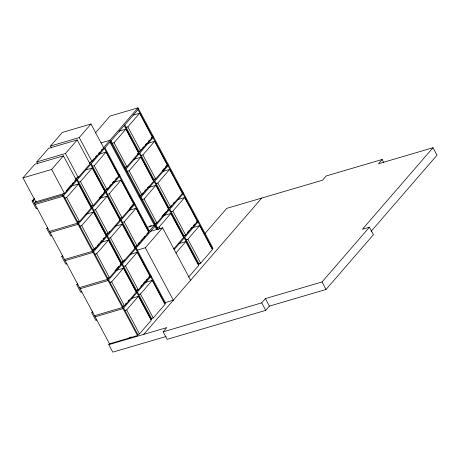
<?xml version="1.0" encoding="UTF-8"?>
<svg xmlns="http://www.w3.org/2000/svg" width="460" height="460" viewBox="0 0 460 460"><rect width="100%" height="100%" fill="white"/><g stroke="black" fill="none" stroke-linecap="round" stroke-linejoin="round"><path stroke-width="0.69" d="M23 177.865L34.759 164.277L63.422 155.848L76.228 179.826L64.469 193.413L35.799 201.842L23 177.865L51.664 169.435L63.422 155.848M37.789 163.835L36.783 161.943L48.541 148.356L77.205 139.926L90.005 163.904L78.246 177.491L75.515 178.296M51.572 147.913L50.56 146.021L62.318 132.434L90.982 124.004L103.787 147.982L92.029 161.569L89.297 162.368M36.783 161.943L65.446 153.513L77.205 139.926M50.56 146.021L79.224 137.592L90.982 124.004M37.116 208.196L36.07 208.506L32.068 201.014L34.414 198.3M32.068 201.014L33.114 200.704L34.523 199.077M36.392 201.158L34.517 203.326L62.479 195.103L63.888 193.476M95.507 132.854L110.032 116.07L138 107.847L213.009 248.331L212.457 248.969L198.053 221.996M66.234 190.768L70.932 185.345M71.869 184.259L73.278 182.631M74.687 181.004L78.441 176.669M89.706 163.651L91.58 161.483M92.517 160.396L94.398 158.228M95.335 157.142L96.744 155.514M98.624 153.347L99.561 152.26M101.436 150.092L102.379 149.011M103.316 147.924L138 107.847M138.598 108.974L63.083 196.23L35.115 204.453M64.618 198.133L66.665 197.535L78.424 183.948L91.229 207.92L79.471 221.507L77.424 222.111M78.401 182.212L80.448 181.614L92.207 168.026L105.006 191.998L93.248 205.585L91.201 206.189M92.178 166.29L94.225 165.692L105.99 152.105L118.789 176.077L107.03 189.664L104.983 190.267M112.021 143.365L114.074 142.761L125.833 129.174L138.632 153.151L126.874 166.738L124.827 167.336M125.804 127.443L127.851 126.839L139.61 113.252L152.415 137.23L140.656 150.817L138.604 151.415M51.819 235.733L50.767 236.037L46.77 228.545L47.708 227.464M78.879 221.588L77.481 223.203L49.519 231.426M90.982 207.604L92.845 205.453M99.36 197.921L102.62 194.16M103.552 193.085L108.203 187.703M109.601 186.093L110.998 184.477M112.395 182.867L113.792 181.251M115.65 179.101L116.581 178.026M118.444 175.875L119.376 174.794M124.89 168.429L126.293 166.802M137.54 153.812L141.289 149.483M142.226 148.396L143.629 146.774M145.038 145.147L146.441 143.526M148.315 141.358L149.253 140.277M151.127 138.109L153.002 135.947M119.974 175.921L78.085 224.325L50.117 232.547M125.488 169.55L153.6 137.069M79.62 226.234L81.667 225.63L93.426 212.043L106.231 236.02L94.472 249.607L92.425 250.205M93.403 210.312L95.45 209.708L107.209 196.121L120.008 220.098L108.249 233.686L106.202 234.284M107.18 194.39L109.233 193.786L120.991 180.199L133.791 204.177L122.032 217.764L119.985 218.362M127.029 171.459L129.076 170.855L140.835 157.268L153.634 181.246L141.875 194.833L139.828 195.437M140.806 155.537L142.853 154.934L154.612 141.346L167.417 165.324L155.658 178.911L153.611 179.515M66.821 263.827L65.768 264.138L61.772 256.645L62.709 255.559M96.209 246.997L92.483 251.298L64.521 259.52M97.14 245.922L99.004 243.765M99.935 242.69L101.792 240.54M103.189 238.93L104.121 237.855M105.984 235.698L107.847 233.548M108.778 232.472L109.71 231.397M119.485 220.104L121.342 217.954M129.726 208.271L134.377 202.894M139.892 196.523L143.169 192.734M144.578 191.113L145.981 189.486M147.384 187.864L148.321 186.777M153.479 180.826L155.353 178.658M162.38 170.539L164.255 168.371M165.192 167.29L168.004 164.042M134.975 204.016L93.087 252.419L65.119 260.642M140.49 197.65L168.602 165.169M94.622 254.328L96.669 253.724L108.428 240.137L121.233 264.115L109.474 277.702L107.427 278.306M108.405 238.406L110.452 237.803L122.21 224.215L135.01 248.193L123.251 261.78L121.204 262.384M122.182 222.485L124.234 221.881L135.993 208.294L148.793 232.271L137.034 245.858L134.987 246.462M142.031 199.554L144.078 198.956L155.836 185.368L168.636 209.34L156.877 222.927L154.83 223.531M155.808 183.632L157.855 183.028L169.613 169.441L182.419 193.418L170.66 207.006L168.613 207.609M81.823 291.922L80.776 292.232L76.774 284.74L77.711 283.653M108.893 277.765L107.49 279.392L79.522 287.615M115 270.716L118.755 266.38M120.158 264.753L124.384 259.871M134.711 247.94L136.585 245.772M137.994 244.145L139.874 241.977M140.812 240.89L142.686 238.723M143.629 237.636L145.038 236.009M146.912 233.841L156.296 222.996M161.92 216.499L166.135 211.629M167.543 210.001L171.758 205.131M173.167 203.51L174.104 202.423M182.068 193.223L183.005 192.136M183.603 193.263L108.088 280.519L80.12 288.742M109.624 282.423L111.671 281.825L123.435 268.237L136.235 292.209L124.476 305.796L122.429 306.4M123.406 266.501L125.453 265.903L137.212 252.316L150.017 276.287L138.253 289.875L136.206 290.478M157.032 227.654L159.079 227.05L170.838 213.463L183.638 237.44L173.69 248.935M170.809 211.732L172.856 211.128L184.615 197.541L197.42 221.513L185.662 235.1L183.615 235.704M137.109 250.171L145.326 247.756L162.598 227.798L190.601 280.243M96.824 320.022L95.778 320.327L91.776 312.834L92.713 311.753M123.895 305.865L122.492 307.493L94.524 315.709M125.298 304.244L126.235 303.157M128.11 300.995L129.047 299.914M136.079 291.789L137.954 289.627M140.76 286.379L142.169 284.752M143.106 283.67L144.98 281.503M145.918 280.422L147.321 278.8M148.73 277.173L150.604 275.011M183.482 237.015L185.357 234.853M187.231 232.685L189.572 229.977M190.509 228.896L191.918 227.274M193.321 225.647L194.73 224.026M196.132 222.398L198.007 220.236M151.202 276.132L123.09 308.614L95.122 316.836M174.242 249.51L198.605 221.358M124.626 310.523L126.672 309.919L138.437 296.332L151.236 320.309L139.478 333.897L137.431 334.495M138.408 294.601L140.455 293.998L152.214 280.41L165.019 304.388L153.255 317.975L151.208 318.573M175.887 253.058L185.84 241.558L198.639 265.535L188.692 277.029M185.811 239.827L187.858 239.223L199.617 225.636L212.422 249.613L200.663 263.2L198.617 263.798M166.043 336.496L112.792 352.153L108.79 344.661L109.733 343.574M204.844 233.674L226.751 208.363L322.535 180.199L326.209 175.956L382.139 159.511L383.807 162.633M33.114 200.704L109.526 343.81L137.494 335.587L138.04 334.949L123.642 307.976M143.75 334.38L261.711 198.082M371.116 231.34L437 155.215L432.998 147.723L362.445 229.247L369.437 227.194L373.434 234.686L326.031 289.461L269.399 306.107L265.725 310.356L167.147 339.336L163.145 331.844L166.819 327.6L108.79 344.661M382.139 159.511L378.465 163.76L432.998 147.723M163.145 331.844L261.723 302.864L265.397 298.615L322.029 281.968L369.437 227.194M133.469 115.057L139.61 113.252M119.008 131.18L125.833 129.174M101.016 142.939L109.888 140.334L157.521 229.54M99.165 154.106L105.99 152.105M147.108 143.554L154.612 141.346M137.902 154.031L139.271 153.629L153.669 180.602M86.066 169.832L92.207 168.026M134.01 159.275L140.835 157.268M71.599 185.955L78.424 183.948M114.166 182.206L120.991 180.199M162.788 171.448L169.613 169.441M100.383 198.128L107.209 196.121M149.011 187.375L155.836 185.368M85.922 214.251L93.426 212.043M46.77 228.545L47.817 228.24M129.168 210.3L135.993 208.294M177.79 199.548L184.615 197.541M115.385 226.222L122.21 224.215M163.329 215.671L170.838 213.463M149.437 226.222L151.484 225.624M146.838 227.464L154.341 225.256L109.934 142.094M101.608 242.144L108.428 240.137M61.772 256.645L62.819 256.335M150.276 231.42L162.598 227.798M192.797 227.642L199.617 225.636M130.387 254.322L137.212 252.316M179.015 243.564L185.84 241.558M115.926 270.445L123.435 268.237M76.774 284.74L77.82 284.43M145.389 282.417L152.214 280.41M131.612 298.339L138.437 296.332M91.776 312.834L92.822 312.53M165.117 302.617L173.328 300.202L145.326 247.756M129.174 337.559L131.221 336.956M322.029 281.968L326.031 289.461M265.397 298.615L269.399 306.107M261.723 302.864L265.725 310.356M138.046 109.612L152.45 136.585M153.048 137.707L167.452 164.68M168.049 165.801L182.453 192.774M183.051 193.901L197.455 220.875M127.851 126.839L140.656 150.817M142.853 154.934L155.658 178.911M157.855 183.028L170.66 207.006M172.856 211.128L185.662 235.1M187.858 239.223L200.663 263.2M124.815 124.896L139.219 151.869M139.823 152.99L154.221 179.964M154.824 181.09L169.222 208.064M169.826 209.185L184.224 236.158M184.828 237.279L199.226 264.253L198.674 264.891L184.276 237.918M124.269 125.534L138.667 152.507M154.273 181.723L168.67 208.696M169.274 209.823L183.672 236.796M114.074 142.761L126.874 166.738M129.076 170.855L141.875 194.833M144.078 198.956L156.877 222.927M159.079 227.05L160.086 228.942M111.038 140.817L125.442 167.791M126.04 168.918L140.444 195.885M141.042 197.012L155.445 223.986M156.043 225.107L158.389 229.5M154.939 226.383L156.63 229.546M104.972 147.827L149.379 230.989M104.42 148.459L118.824 175.433M119.427 176.559L133.826 203.533M134.429 204.654L148.827 231.627M79.224 137.592L92.029 161.569M94.225 165.692L107.03 189.664M109.233 193.786L122.032 217.764M124.234 221.881L137.034 245.858M91.195 163.748L105.593 190.722M106.197 191.843L120.6 218.816M121.198 219.937L135.602 246.911M136.2 248.038L165.606 303.105L165.054 303.744L150.65 276.77M90.643 164.387L105.047 191.354M105.645 192.481L120.048 219.454M120.646 220.576L135.05 247.549M135.648 248.67L150.052 275.643M65.446 153.513L78.246 177.491M80.448 181.614L93.248 205.585M95.45 209.708L108.249 233.686M110.452 237.803L123.251 261.78M125.453 265.903L138.253 289.875M140.455 293.998L153.255 317.975M77.412 179.67L91.816 206.643M92.414 207.765L106.818 234.738M107.416 235.865L121.82 262.832M122.417 263.959L136.821 290.933M137.419 292.054L151.823 319.027L151.271 319.666L136.873 292.692M76.86 180.308L91.264 207.282M91.862 208.403L106.266 235.376M106.864 236.498L121.267 263.471M121.865 264.598L136.269 291.565M51.664 169.435L64.469 193.413M66.665 197.535L79.471 221.507M81.667 225.63L94.472 249.607M96.669 253.724L109.474 277.702M111.671 281.825L124.476 305.796M126.672 309.919L139.478 333.897M63.635 195.592L78.033 222.565M78.637 223.686L93.035 250.66M93.639 251.787L108.037 278.76M108.64 279.881L123.038 306.854M62.479 195.103L137.494 335.587"/></g></svg>
